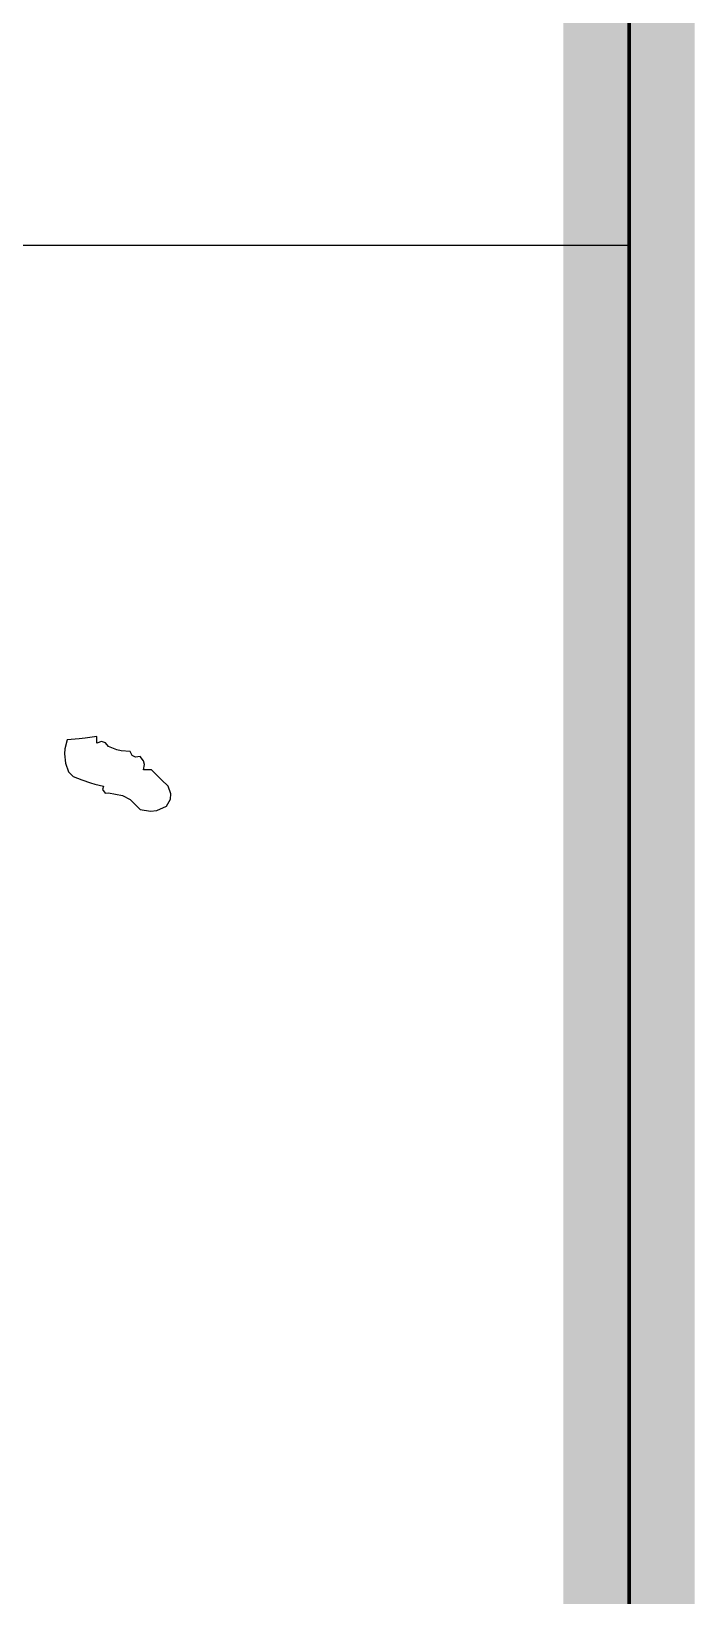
# Model space of a CAD drawing. Extents: x -737978 to 768813, y -372247 to 1140308.
# Drawn here: x -379557 to -378800, y -238976 to -237191 of the extents above; entities that cross this region are included whole.
import ezdxf

# ---------------------------------------------------------------- set-up
doc = ezdxf.new("R2010")
doc.units = 0
doc.header["$LTSCALE"] = 1000
doc.header["$MEASUREMENT"] = 0
doc.layers.get('0').update_dxf_attribs({"linetype": 'CONTINUOUS'})
doc.layers.add('DRAW', color=7, linetype='CONTINUOUS', lineweight=70)
doc.layers.add('PUB_TITLE', color=4, linetype='CONTINUOUS')

# ---------------------------------------------------------------- blocks, each defined once
blk = doc.blocks.new('黄履优')
for p, q in [((1.451977, 0.480103), (1.446, 0.479243)), ((1.451977, 0.478769), (1.451977, 0.480103)), ((1.435887, 0.473884), (1.435711, 0.471426)), ((1.436974, 0.478436), (1.435887, 0.473884)), ((1.442993, 0.478909), (1.436974, 0.478436)), ((1.446, 0.479243), (1.442993, 0.478909)), ((1.451977, 0.478102), (1.451977, 0.478769)), ((1.451977, 0.476769), (1.451977, 0.478102)), ((1.454267, 0.477571), (1.451977, 0.476769)), ((1.456291, 0.476993), (1.454267, 0.477571)), ((1.457811, 0.475102), (1.456291, 0.476993)), ((1.461921, 0.473398), (1.457811, 0.475102)), ((1.464207, 0.47287), (1.461921, 0.473398)), ((1.468647, 0.472601), (1.464207, 0.47287)), ((1.469663, 0.470609), (1.468647, 0.472601)), ((1.435711, 0.471426), (1.43614, 0.466766)), ((1.43614, 0.466766), (1.437758, 0.462338)), ((1.471445, 0.469718), (1.469663, 0.470609)), ((1.473648, 0.4701), (1.471445, 0.469718)), ((1.475385, 0.467969), (1.473648, 0.4701)), ((1.475315, 0.463432), (1.475845, 0.46613)), ((1.475845, 0.46613), (1.475385, 0.467969)), ((1.437758, 0.462338), (1.440047, 0.46005)), ((1.440047, 0.46005), (1.444475, 0.458431)), ((1.444475, 0.458431), (1.448719, 0.456833)), ((1.448719, 0.456833), (1.450903, 0.456161)), ((1.450903, 0.456161), (1.455311, 0.455097)), ((1.476982, 0.463432), (1.475315, 0.463432)), ((1.477816, 0.463432), (1.476982, 0.463432)), ((1.479483, 0.463432), (1.477816, 0.463432)), ((1.482817, 0.460098), (1.479483, 0.463432)), ((1.484484, 0.458431), (1.482817, 0.460098)), ((1.487818, 0.455097), (1.484484, 0.458431)), ((1.455311, 0.455097), (1.454792, 0.453513)), ((1.454792, 0.453513), (1.456145, 0.451709)), ((1.456145, 0.451709), (1.457811, 0.451763)), ((1.457811, 0.451763), (1.46486, 0.450512)), ((1.46486, 0.450512), (1.468626, 0.44853)), ((1.468626, 0.44853), (1.473648, 0.443428)), ((1.486984, 0.445095), (1.488945, 0.448599)), ((1.489171, 0.451318), (1.487818, 0.455097)), ((1.488945, 0.448599), (1.489171, 0.451318)), ((1.473648, 0.443428), (1.478952, 0.442552)), ((1.478952, 0.442552), (1.482059, 0.44294)), ((1.482059, 0.44294), (1.486984, 0.445095))]:
    blk.add_line(p, q)
blk = doc.blocks.new('TQ1')
at = {"layer": 'PUB_TITLE'}
blk.add_line((-49854.76, -404654.76), (-43854.76, -404654.76), dxfattribs=at)
at = {"xscale": 1056, "yscale": 1056, "zscale": 1056}
blk.add_blockref('黄履优', (-45670.41, -405422.44), dxfattribs=at)

msp = doc.modelspace()

# ---------------------------------------------------------------- linework, layer by layer
at = {"layer": 'DRAW'}
msp.add_lwpolyline([(-391776.8, -181009.7), (-378875.1, -181009.7), (-378875.1, -267109.7), (-391776.8, -267109.7)], close=True, dxfattribs=at)
at = {"layer": 'PUB_TITLE', "const_width": 150}
msp.add_lwpolyline([(-531275.1, -267109.7), (-378875.1, -267109.7), (-378875.1, -181009.7), (-531275.1, -181009.7)], close=True, dxfattribs=at)

# ---------------------------------------------------------------- block references
at = {"xscale": 2.15028113370122, "yscale": 2.15028113370122, "zscale": 2.15028113370122}
msp.add_blockref('TQ1', (-284575.1, 632686.5), dxfattribs=at)

doc.saveas('drawing.dxf')
